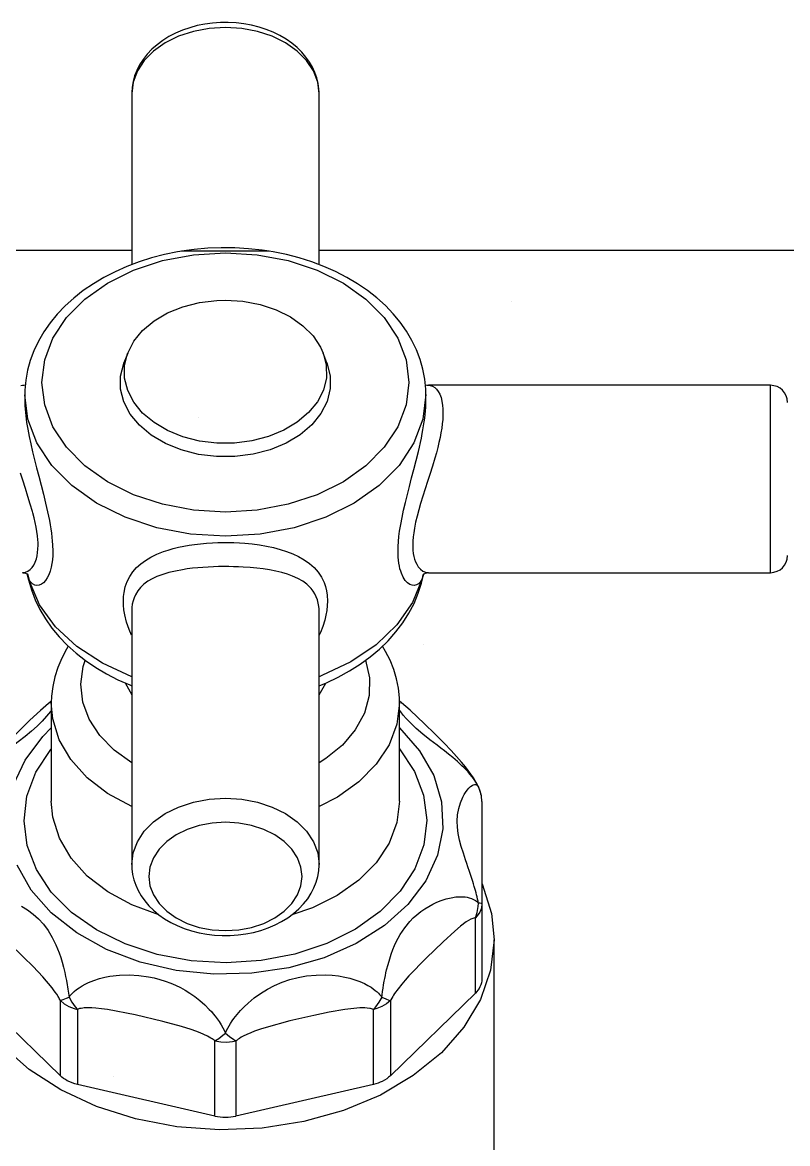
# Model space of a CAD drawing. Extents: x -36 to 357, y 137 to 237.
# Drawn here: x 12.4954 to 12.5358, y 181.6054 to 181.6646 of the extents above; entities that cross this region are included whole.
import ezdxf

# ---------------------------------------------------------------- set-up
doc = ezdxf.new("R2010")
doc.units = 0
doc.header["$LTSCALE"] = 0.01
doc.layers.add('01', color=1, linetype='CONTINUOUS')
doc.layers.add('A-HACHURAPARED', color=254, linetype='CONTINUOUS')

msp = doc.modelspace()

# ---------------------------------------------------------------- linework, layer by layer
at = {"layer": '01', "ltscale": 10}
for p, q in [((12.50119431372336, 181.6608711797024), (12.50119431372336, 181.6518322362766)), ((12.51109431360096, 181.6608720254252), (12.51109339564177, 181.6609444613085)), ((12.5110943137232, 181.6518322491195), (12.5110943137232, 181.6608711797024)), ((12.50119431372337, 181.652586053152), (12.4645058173694, 181.652586053152)), ((12.50614431372273, 181.6525475589131), (12.503860647382, 181.6525475589131)), ((12.50614431372273, 181.6525475589131), (12.50386069529527, 181.6525475589131)), ((12.50842798006456, 181.6525475589131), (12.50614431372273, 181.6525475589131)), ((14.24167276950688, 181.652586053152), (12.51109431372319, 181.652586053152)), ((12.50098085672075, 181.647164144583), (12.50077961427382, 181.6466406630719)), ((12.51150901317164, 181.646640663072), (12.51130777072581, 181.6471641445831)), ((12.53494431372314, 181.6454564057522), (12.51686953207759, 181.6454564057522)), ((12.53494431372314, 181.6355564057522), (12.53494431372314, 181.6454564057522)), ((12.49554884211361, 181.6449719555065), (12.49554884211361, 181.6446423683361)), ((12.51673946423184, 181.6445841478293), (12.51673978533404, 181.6446429594041)), ((12.51673978533404, 181.6446426924903), (12.51673978533404, 181.6449719555066)), ((12.51686957268726, 181.6355564057522), (12.53494431372314, 181.6355564057522)), ((12.49566226987777, 181.6355017366482), (12.49567384781808, 181.6354432321793)), ((12.4956623995517, 181.6355141970517), (12.49567267383432, 181.6354907892741)), ((12.50119441382381, 181.6335313193415), (12.50119431372336, 181.6335091184437)), ((12.50119431372336, 181.6335087668006), (12.50119431372336, 181.6201416318019)), ((12.5110943137232, 181.6201416318019), (12.5110943137232, 181.6335091092644)), ((12.49694631376847, 181.6286757734304), (12.49694630445233, 181.6234821107353)), ((12.51534232299532, 181.6234821107354), (12.51534231367809, 181.6286757734305)), ((12.51969294056839, 181.6234557678108), (12.51969294056839, 181.6180571789984)), ((12.51969294056839, 181.6180571789984), (12.51969294056839, 181.6140888115012)), ((12.51934917115946, 181.613340679389), (12.51934917115836, 181.6173090468862)), ((12.52033731372326, 181.6046044726433), (12.52033731372326, 181.6161516448701)), ((12.49742703242159, 181.6089731292941), (12.49293945628819, 181.613340679389)), ((12.51934917115946, 181.613340679389), (12.51486159502497, 181.6089731292941)), ((12.49742703242159, 181.6089731292941), (12.49742703242159, 181.6129414967913)), ((12.49832703242178, 181.6124791257179), (12.49832703242178, 181.6085107582207)), ((12.51396159502479, 181.6085107582207), (12.51396159502479, 181.6124791257179)), ((12.51486159502497, 181.6129414967913), (12.51486159502497, 181.6089731292941)), ((12.50558808313367, 181.606842502532), (12.50558808313367, 181.6108108700292)), ((12.50670054431289, 181.6108108700292), (12.50670054431289, 181.606842502532)), ((12.50558808313367, 181.606842502532), (12.49832703242178, 181.6085107582207)), ((12.51396159502479, 181.6085107582207), (12.50670054431289, 181.606842502532))]:
    msp.add_line(p, q, dxfattribs=at)
for points in [[(12.51109339564177, 181.6609444613085, 0), (12.51108379367292, 181.6611191102188, 0), (12.51104411886849, 181.6614115433211, 0), (12.51097513147256, 181.661700609835, 0), (12.5108767444061, 181.6619856317354, 0), (12.51074863953768, 181.662265729579, 0), (12.51059040436089, 181.6625397111586, 0), (12.51040172171565, 181.6628059926913, 0), (12.51018259321941, 181.6630625775348, 0), (12.50993355312025, 181.6633071168725, 0), (12.50965581232599, 181.6635370578418, 0), (12.50935128210917, 181.6637498505273, 0), (12.50902246894043, 181.6639431560772, 0), (12.50867228344218, 181.6641149970542, 0), (12.50830383286452, 181.6642638206425, 0), (12.50792025419473, 181.6643884834561, 0), (12.50752461154884, 181.6644881893095, 0), (12.50711985217317, 181.6645624123782, 0), (12.50670880235707, 181.6646108270282, 0), (12.50629418468566, 181.6646332533595, 0), (12.50587864395388, 181.6646296195591, 0), (12.50546477521316, 181.6645999388448, 0), (12.50505515176669, 181.6645442985227, 0), (12.50465235330344, 181.6644628599884, 0), (12.50425899502957, 181.6643558704566, 0), (12.50387775781605, 181.6642236892869, 0), (12.50351141677352, 181.6640668333954, 0), (12.50316286081984, 181.6638860462812, 0), (12.50283508866928, 181.6636823915234, 0), (12.50253115908895, 181.6634573613726, 0), (12.50225407121984, 181.6632129729316, 0), (12.50200656446764, 181.6629518038624, 0), (12.50179086435642, 181.6626769136751, 0), (12.5016084495041, 181.6623916270339, 0), (12.50145993785886, 181.6620992216526, 0), (12.50134515262257, 181.6618026228546, 0), (12.5012633455543, 181.6615042070401, 0), (12.50121349012738, 181.661205755401, 0), (12.50119483758795, 181.6609265368036, 0), (12.50119431372336, 181.6608711797024, 0)], [(12.5110943137232, 181.6608711797024, 0), (12.51101911210103, 181.6614789763855, 0), (12.51079579219809, 181.662068305474, 0), (12.51043113947712, 181.662621260502, 0), (12.50993623372492, 181.6631210402109, 0), (12.50932611240319, 181.6635524590472, 0), (12.50861931373988, 181.663902408568, 0), (12.50783731345441, 181.6641602557344, 0), (12.50700387222864, 181.6643181659906, 0), (12.5061443137522, 181.6643713413134, 0), (12.50528475527576, 181.6643181659977, 0), (12.50445131404672, 181.6641602557484, 0), (12.50366931375688, 181.6639024085885, 0), (12.50296251508812, 181.6635524590735, 0), (12.50235239375875, 181.6631210402423, 0), (12.5018574879989, 181.6626212605375, 0), (12.50149283526812, 181.6620683055125, 0), (12.50126951535535, 181.6614789764258, 0), (12.50119431372336, 181.6608711797434, 0)], [(12.50845770024466, 181.652542767123, 0), (12.50807990985636, 181.6525988708862, 0), (12.50736729738824, 181.652676831968, 0), (12.50664911118697, 181.6527194661345, 0), (12.50592861389527, 181.652726599132, 0), (12.5052090284215, 181.6526981963553, 0), (12.5044935914299, 181.6526343582261, 0), (12.50383102970013, 181.6525427837607, 0)], [(12.50386027076715, 181.6525474985984, 0), (12.50362042503843, 181.6525069555707, 0), (12.50292579910315, 181.6523649523239, 0), (12.50224556932012, 181.6521887379321, 0), (12.50158282093694, 181.6519789640399, 0), (12.50094058947402, 181.6517364120805, 0), (12.50032185557543, 181.6514619963934, 0), (12.49972954025038, 181.6511567702232, 0), (12.49916653209261, 181.6508219561977, 0), (12.49863564316297, 181.6504589490117, 0), (12.49813957723095, 181.6500693196399, 0), (12.49768092342388, 181.6496548412835, 0), (12.49726212144528, 181.6492175031944, 0), (12.49688541552464, 181.6487595146478, 0), (12.49655280030934, 181.6482832922728, 0), (12.49626596637795, 181.6477914256846, 0), (12.49602625682241, 181.6472866211081, 0), (12.49583464676912, 181.6467716294406, 0), (12.4956917535867, 181.6462491712636, 0), (12.49559787743788, 181.6457218736333, 0), (12.4955530632837, 181.6451922307758, 0), (12.49554887638119, 181.6449521064271, 0)], [(12.50842789205567, 181.6525475589131, 0), (12.50614431372273, 181.6525475589131, 0)], [(12.51673974647279, 181.6449930927563, 0), (12.5167324877239, 181.6452615604721, 0), (12.51668154145668, 181.6457890714715, 0), (12.51658235057443, 181.6463120074387, 0), (12.51643540985283, 181.6468283028335, 0), (12.51624128649351, 181.6473359064627, 0), (12.51600065609969, 181.647832734206, 0), (12.51571435718911, 181.6483166420235, 0), (12.51538345000376, 181.6487854252212, 0), (12.51500926470367, 181.6492368437712, 0), (12.51459342768144, 181.6496686670264, 0), (12.51413786152084, 181.6500787268694, 0), (12.51364476167805, 181.6504649678066, 0), (12.5131165580548, 181.6508254855998, 0), (12.51255587114833, 181.651158550925, 0), (12.51196547058503, 181.6514626190331, 0), (12.51134824048936, 181.6517363290626, 0), (12.51070717188018, 181.6519784907626, 0), (12.51004532476877, 181.6521880863437, 0), (12.50936577837824, 181.6523642692721, 0), (12.50867165709028, 181.6525063403235, 0), (12.50843081191347, 181.6525471051378, 0)], [(12.50098085672075, 181.647164144583, 0), (12.50130303524752, 181.6477830788064, 0), (12.5017723135687, 181.648353050243, 0), (12.50237443290248, 181.6488567405993, 0), (12.50309109815612, 181.6492788454987, 0), (12.50390053381966, 181.6496065394977, 0), (12.50477814559931, 181.6498298657799, 0), (12.50569726770559, 181.6499420386893, 0), (12.50614431372273, 181.6499552668693, 0)], [(12.50614431372273, 181.6499552668693, 0), (12.50707347596513, 181.6498977850586, 0), (12.50797440608371, 181.6497270861822, 0), (12.50881972977154, 181.6494483568391, 0), (12.50958376229723, 181.6490700660792, 0), (12.51024328892022, 181.6486037080759, 0), (12.51077827025624, 181.6480634528808, 0), (12.51117245116916, 181.6474657158746, 0), (12.51130777072581, 181.6471641445831, 0)], [(12.51130777072581, 181.6471641445831, 0), (12.51147306022581, 181.646515053576, 0), (12.5114764384602, 181.6458555280868, 0), (12.51131780278451, 181.6452056074636, 0), (12.51100197326236, 181.6445850392156, 0), (12.51053854621355, 181.6440126789947, 0), (12.50994160263622, 181.6435059176766, 0), (12.50922928035766, 181.6430801529473, 0), (12.5084232229296, 181.6427483214526, 0), (12.50754792199919, 181.6425205057245, 0), (12.50662997314107, 181.6424036278285, 0), (12.5056972677678, 181.6424012390404, 0), (12.50477814565934, 181.6425134119422, 0), (12.50390053387641, 181.6427367382172, 0), (12.50309109820742, 181.6430644322094, 0), (12.50237443294723, 181.643486537103, 0), (12.50177231360471, 181.6439902274543, 0), (12.50130303527371, 181.6445601988869, 0), (12.50098085673712, 181.6451791331077, 0), (12.50081556722621, 181.6458282241134, 0), (12.5008121889809, 181.6464877496026, 0), (12.50097082464567, 181.647137670227, 0), (12.50098085672075, 181.647164144583, 0)], [(12.51150901317164, 181.646640663072, 0), (12.51168074472412, 181.6459662741565, 0), (12.51168425462315, 181.6452810440817, 0), (12.51151943622322, 181.6446057932165, 0), (12.51119129744625, 181.6439610387165, 0), (12.51070980862501, 181.6433663711208, 0), (12.51008959955184, 181.6428398591032, 0), (12.50934951496606, 181.642397500465, 0), (12.50851204196301, 181.6420527360493, 0), (12.50760262673689, 181.6418160413484, 0), (12.50664890140692, 181.6416946082109, 0), (12.50567984443665, 181.6416921263213, 0), (12.50472490013021, 181.6418086710904, 0), (12.50381308398651, 181.6420407013646, 0), (12.50297210107897, 181.6423811670214, 0), (12.50222750424732, 181.6428197231841, 0), (12.50160191768668, 181.6433430445458, 0), (12.50111434953219, 181.6439352302519, 0), (12.50077961429129, 181.6445782870394, 0), (12.5006078827279, 181.6452526759534, 0), (12.50060437281686, 181.6459379060282, 0), (12.50076919120697, 181.6466131568948, 0), (12.50077961427382, 181.6466406630719, 0)], [(12.49533673321243, 181.6454497493951, 0), (12.49542247989962, 181.6454563933099, 0)], [(12.51687329018791, 181.6454563933899, 0), (12.51696215731686, 181.6454479905077, 0), (12.51708578519579, 181.6454089464734, 0), (12.51720314281524, 181.6453379727053, 0), (12.51730093752126, 181.6452467845916, 0), (12.5173895498458, 181.6451296340538, 0), (12.51746888494349, 181.6449826225652, 0), (12.51753484489204, 181.6448087577827, 0), (12.51758527271345, 181.6446109099205, 0), (12.51761979878106, 181.6443884203941, 0), (12.51763376003805, 181.6442216344761, 0), (12.51763958309462, 181.6440442194637, 0), (12.51763718255138, 181.6438571507047, 0), (12.5176253349397, 181.6436452231033, 0), (12.51760412868866, 181.6434234264694, 0), (12.51757391676479, 181.6431932321654, 0), (12.51753331107034, 181.6429458504171, 0), (12.51748396097723, 181.6426910945135, 0), (12.51742666920877, 181.6424305776832, 0), (12.51736146601729, 181.6421625533805, 0), (12.51728971030793, 181.641890175073, 0), (12.51721244019141, 181.6416148316442, 0), (12.51708391435936, 181.6411839745396, 0), (12.51694788846912, 181.6407500527268, 0), (12.5168245794976, 181.6403665380959, 0), (12.51670096772655, 181.6399839584546, 0), (12.51657704387367, 181.6395950760565, 0), (12.51645870079778, 181.6392102990727, 0), (12.51636197533667, 181.6388775338608, 0), (12.51627415559856, 181.6385506907712, 0), (12.51619580399497, 181.6382239028324, 0), (12.51613133790456, 181.6379069846271, 0), (12.51609238195419, 181.6376701341207, 0), (12.51606377037028, 181.6374416126742, 0), (12.5160459482679, 181.637218403294, 0), (12.51603993737922, 181.6370062102295, 0), (12.5160425475246, 181.6368728561426, 0), (12.51605037383638, 181.6367448002212, 0), (12.51607055265708, 181.6365716162516, 0), (12.51610083804485, 181.6364109375428, 0), (12.51614056011536, 181.63626362772, 0), (12.51619114186474, 181.6361250847463, 0), (12.5162502263935, 181.636001348487, 0), (12.51631665098871, 181.6358928144445, 0), (12.51633595801836, 181.6358657980448, 0), (12.51645062761058, 181.6357365245458, 0), (12.51657529813824, 181.6356420555982, 0), (12.51671005457833, 181.6355811502013, 0), (12.51684756268701, 181.6355568824961, 0), (12.51687048479985, 181.6355564063132, 0)], [(12.49554884211361, 181.6446429617969, 0), (12.49555004799881, 181.6445281098255, 0), (12.49555555767697, 181.6443661674739, 0), (12.4955654775164, 181.6441981552293, 0), (12.495579890618, 181.6440228330164, 0), (12.49559860094346, 181.643842186586, 0), (12.49564367713906, 181.6434979315614, 0), (12.49570207198344, 181.6431373252098, 0), (12.49577370507473, 181.6427574088438, 0), (12.49585630320257, 181.6423659486917, 0), (12.49595180965339, 181.6419499460524, 0), (12.49605514973596, 181.6415267616551, 0), (12.49616546011316, 181.6410933759998, 0), (12.49627904030244, 181.6406573210954, 0), (12.49640329641156, 181.640182573883, 0), (12.49652515135535, 181.6397093738971, 0), (12.49664269086429, 181.6392338296402, 0), (12.4967505905734, 181.6387649674144, 0), (12.49684401008967, 181.6383116625765, 0), (12.49688483493487, 181.6380890023428, 0), (12.4969209822852, 181.6378706874867, 0), (12.49695280452002, 181.6376519111515, 0), (12.4969790307649, 181.6374385875486, 0), (12.49699952445485, 181.6372293688767, 0), (12.49701381588352, 181.6370266493228, 0), (12.49702343525355, 181.6366936720702, 0), (12.49701814718069, 181.6364616986633, 0), (12.49700230131716, 181.6362424532913, 0), (12.49697583071034, 181.6360353603894, 0), (12.4969391906307, 181.6358430621989, 0), (12.49688199375782, 181.6356311041281, 0), (12.49681191855348, 181.6354431763658, 0), (12.49672958139749, 181.6352788889868, 0), (12.49663745753464, 181.6351414657371, 0), (12.4965322594559, 181.6350271370742, 0), (12.49642080124036, 181.634944762786, 0), (12.49630426632871, 181.6348952076559, 0), (12.49618656919524, 181.6348809530564, 0), (12.49606834274896, 181.6349042575754, 0), (12.49595480876928, 181.6349674143142, 0), (12.49589985146126, 181.6350154089184, 0), (12.49584754926295, 181.6350741389435, 0), (12.49579789071799, 181.6351443433409, 0), (12.49575174121424, 181.6352255890992, 0)], [(12.51673978533404, 181.6449719555066, 0), (12.51657881631222, 181.643670954518, 0), (12.51610080021387, 181.6424094837858, 0), (12.51532026131322, 181.6412258724596, 0), (12.51426091588987, 181.6401560839703, 0), (12.51295495161871, 181.6392326232996, 0), (12.5114420495644, 181.6384835493325, 0), (12.50976817848718, 181.6379316223023, 0), (12.5079841981144, 181.6375936122322, 0), (12.50614431378494, 181.6374797893873, 0), (12.5043044294544, 181.637593612217, 0), (12.50252044907506, 181.6379316222722, 0), (12.50084657798911, 181.6384835492887, 0), (12.49933367592171, 181.6392326232432, 0), (12.49802771163636, 181.6401560839031, 0), (12.49696836619555, 181.6412258723836, 0), (12.49618782727525, 181.6424094837033, 0), (12.49570981115508, 181.6436709544316, 0), (12.49554887422787, 181.644953509009, 0)], [(12.51653688623123, 181.6352255890993, 0), (12.5164867235279, 181.6351380606079, 0), (12.51643232424399, 181.6350633113965, 0), (12.51633681779317, 181.6349697100497, 0), (12.5162334777106, 181.6349093938315, 0), (12.5161231673334, 181.6348822493503, 0), (12.51600958714412, 181.6348891307943, 0), (12.51588533103391, 181.6349350245238, 0), (12.51576347609121, 181.6350207749243, 0), (12.51564593658118, 181.6351482361028, 0), (12.51553803687316, 181.6353164348894, 0), (12.51544461735689, 181.6355222046292, 0), (12.51540379251169, 181.6356400811668, 0), (12.51536764516136, 181.6357672424206, 0), (12.51533582292655, 181.6359069785844, 0), (12.51530959668166, 181.6360559953412, 0), (12.51528910299171, 181.636215462472, 0), (12.51527481156195, 181.6363837536389, 0), (12.51526519219301, 181.6366936720702, 0), (12.51527048026587, 181.636938309989, 0), (12.5152863261294, 181.6371956759427, 0), (12.51531279673623, 181.637467030205, 0), (12.51534943681586, 181.6377495075016, 0), (12.51540663368983, 181.6381052104208, 0), (12.51547670889308, 181.638474472998, 0), (12.51555904605016, 181.638859758892, 0), (12.51565116991192, 181.6392556196454, 0), (12.51575636799175, 181.6396812912046, 0), (12.51586782620511, 181.6401153190417, 0), (12.51598436111785, 181.6405610517739, 0), (12.51610205825023, 181.6410118058, 0), (12.51622236762128, 181.6414824243684, 0), (12.51633777145839, 181.641953961147, 0), (12.5163935809604, 181.6421934752906, 0), (12.51644659500166, 181.642431032668, 0), (12.51649682461943, 181.6426682551641, 0), (12.51654335443241, 181.6429024010849, 0), (12.51658189794621, 181.6431109818682, 0), (12.5166167960972, 181.6433160932156, 0), (12.51664803461213, 181.6435190444871, 0), (12.51667503626491, 181.6437174592515, 0), (12.51669817723164, 181.6439165809853, 0), (12.51671637284167, 181.6441097634304, 0), (12.51672955679828, 181.6442984487359, 0), (12.51673738632749, 181.6444799188323, 0), (12.51673946423184, 181.6445841478293, 0)], [(12.51673978533404, 181.6449719555066, 0), (12.51673974891969, 181.6449915978096, 0)], [(12.49542312853778, 181.6355564231139, 0), (12.49546404795005, 181.6355583906591, 0), (12.49558765972001, 181.6355840487303, 0), (12.49571158357289, 181.6356410238221, 0), (12.49582992664878, 181.6357290919196, 0), (12.49592665210989, 181.635832081678, 0), (12.496014471848, 181.6359591152143, 0), (12.49609282345159, 181.636114065064, 0), (12.496157289542, 181.6362938386017, 0), (12.49619624549237, 181.6364495381371, 0), (12.49622485707628, 181.6366192764474, 0), (12.49624267917866, 181.6368061850217, 0), (12.49624869006734, 181.6370062102294, 0), (12.49624607992196, 181.6371448504704, 0), (12.49623825361018, 181.6372887888768, 0), (12.49621807478948, 181.6375031136747, 0), (12.49618778940171, 181.6377262145826, 0), (12.49614806733121, 181.6379565931717, 0), (12.49609748558182, 181.6382028367049, 0), (12.49603840105415, 181.6384553462038, 0), (12.49597197645785, 181.6387126845924, 0), (12.4959526694282, 181.6387837871044, 0), (12.49583799983488, 181.6391832814701, 0), (12.49571332930832, 181.639589517536, 0), (12.49557857286932, 181.6400121833734, 0), (12.49544106475846, 181.6404376589048, 0), (12.49532023410507, 181.6408145177901, 0)], [(12.50119081808993, 181.6322494375997, 0), (12.50105854097096, 181.6325595717335, 0), (12.50092537446221, 181.6329466662663, 0), (12.500829345797, 181.6333283589088, 0), (12.5007853997668, 181.6335859258542, 0), (12.50075969973409, 181.6338380781244, 0), (12.50075242919925, 181.6340832006287, 0), (12.50076219669868, 181.6343030708191, 0), (12.50078785393239, 181.6345162657563, 0), (12.5008539638799, 181.6348142528101, 0), (12.50095330519875, 181.6350938693226, 0), (12.50108932268963, 181.6353612847354, 0), (12.50125861277379, 181.6356082931838, 0), (12.50144960005387, 181.6358243601571, 0), (12.50166886474949, 181.6360225202455, 0), (12.50192159858748, 181.6362072107294, 0), (12.50220217884748, 181.6363743161784, 0), (12.50252168737684, 181.6365296221714, 0), (12.50286915201218, 181.6366671827924, 0), (12.50312316491659, 181.6367515054383, 0), (12.50338951811832, 181.6368278244894, 0), (12.50366714837842, 181.6368960543791, 0), (12.50394078296017, 181.6369534050238, 0), (12.50422371815516, 181.6370035880341, 0), (12.50451455490697, 181.6370464762878, 0), (12.50482466547187, 181.6370833143492, 0), (12.50514166000544, 181.6371122524472, 0), (12.50546333796342, 181.6371331622644, 0), (12.50574233374141, 181.6371446670362, 0), (12.50602315067995, 181.6371502299039, 0), (12.50630416487042, 181.6371498287772, 0), (12.50659491505071, 181.6371430919287, 0), (12.50688409816216, 181.6371299490597, 0), (12.50716996503038, 181.6371104539509, 0), (12.50756014051335, 181.6370728252042, 0), (12.50793975408237, 181.637023083699, 0), (12.5083168237034, 181.6369593452459, 0), (12.50867825495448, 181.636882967155, 0), (12.50903969525102, 181.6367889747173, 0), (12.50938048255125, 181.6366809388327, 0), (12.50970702623349, 181.636555428366, 0), (12.51000959495073, 181.6364146653758, 0), (12.51031376303004, 181.6362416036864, 0), (12.51058680558967, 181.6360488973493, 0), (12.51083371270511, 181.6358296916369, 0), (12.51104553642949, 181.635588274497, 0), (12.51122113313072, 181.63532372026, 0), (12.51135911724964, 181.6350362164861, 0), (12.51143155225986, 181.6348249697809, 0), (12.51148530602591, 181.6346031130238, 0), (12.511520002316, 181.6343715853805, 0), (12.51153630728627, 181.6340569394929, 0), (12.51152730850558, 181.6338144192467, 0), (12.51150039697573, 181.6335653841452, 0), (12.51145484540725, 181.6333069444314, 0), (12.51139119160402, 181.633044146609, 0), (12.51128923144029, 181.6327190065787, 0), (12.51116132668217, 181.6323917255594, 0), (12.51109750554756, 181.6322487820401, 0)], [(12.49542210797012, 181.6355568884896, 0), (12.49545346094496, 181.6355559005498, 0), (12.49557671819534, 181.6355313649409, 0), (12.49564852377048, 181.635498866383, 0), (12.49568971900412, 181.6354708575018, 0), (12.49570962288422, 181.6354526284391, 0), (12.49571189662715, 181.6354500575231, 0)], [(12.5110943137232, 181.6335091092644, 0), (12.51109057586586, 181.6336432607675, 0), (12.51107934530742, 181.6337737238666, 0), (12.51105025449037, 181.6339532096007, 0), (12.51100611554325, 181.6341236843018, 0), (12.51094737733988, 181.6342844406262, 0), (12.51087122191279, 181.6344410670084, 0), (12.51078016592296, 181.6345874106148, 0), (12.5106749458701, 181.6347233773207, 0), (12.51064377243279, 181.6347587845789, 0), (12.5104526983509, 181.6349420844718, 0), (12.51023224677451, 181.6351042811762, 0), (12.50997644475397, 181.6352507791395, 0), (12.5096927493531, 181.6353784173699, 0), (12.50941981166548, 181.6354768386416, 0), (12.50912707745051, 181.6355627927612, 0), (12.50880805074635, 181.6356387310945, 0), (12.5084705422229, 181.635703293772, 0), (12.50814676790728, 181.6357529257943, 0), (12.50781010882861, 181.6357939410646, 0), (12.50745284449772, 181.6358273754272, 0), (12.50708589013889, 181.6358522697006, 0), (12.50683244408469, 181.6358643791769, 0), (12.50657628483682, 181.6358726654119, 0), (12.50631877986675, 181.6358771349719, 0), (12.50605161385179, 181.6358777538432, 0), (12.50578454967149, 181.635874303512, 0), (12.50551915904402, 181.6358667814833, 0), (12.50523581953462, 181.6358540738032, 0), (12.50495619244652, 181.6358365431271, 0), (12.50468198158928, 181.6358141647556, 0), (12.50440361063197, 181.6357856577375, 0), (12.504132554125, 181.6357516442419, 0), (12.50387020706589, 181.6357120344176, 0), (12.50350464164189, 181.6356438267841, 0), (12.50316038393471, 181.6355624840152, 0), (12.50283005122515, 181.6354640500677, 0), (12.50252532430754, 181.6353494185863, 0), (12.50227574442147, 181.6352320159917, 0), (12.50204871233623, 181.6350992879308, 0), (12.50184085374317, 181.6349461995996, 0), (12.50165910441833, 181.634774358783, 0), (12.50150915626659, 181.6345884186105, 0), (12.5013866607042, 181.634382778083, 0), (12.50131913620357, 181.6342294322677, 0), (12.50126572458398, 181.6340664048965, 0), (12.50122693471317, 181.6338942387449, 0), (12.50120345231376, 181.6337171885799, 0), (12.50119441382381, 181.6335313193415, 0)], [(12.51656813568848, 181.6354386557903, 0), (12.51657402985479, 181.6354452624515, 0), (12.51659724747446, 181.6354662127078, 0), (12.51664075132762, 181.6354957732774, 0), (12.51670831564556, 181.6355274420106, 0), (12.51679683846819, 181.6355506987548, 0), (12.51687139766987, 181.6355565707792, 0)], [(12.49567710752713, 181.6354977612543, 0), (12.49566670918034, 181.6355180834203, 0)], [(12.49567384781808, 181.6354432321793, 0), (12.49573427459732, 181.6351751672824, 0), (12.49589113561019, 181.6346423940795, 0), (12.49609475030816, 181.6341194670271, 0), (12.49634447646608, 181.6336083838775, 0), (12.49663957413218, 181.633111201416, 0), (12.49697913104869, 181.6326300623353, 0), (12.49736198339929, 181.6321671952072, 0), (12.49778664897753, 181.6317248842156, 0), (12.49825128880479, 181.6313054127839, 0), (12.4987537064088, 181.6309109926813, 0), (12.49929138352859, 181.6305436941327, 0), (12.49986154133189, 181.6302053908606, 0), (12.50046121151504, 181.6298977278354, 0), (12.50108730299912, 181.6296221120498, 0), (12.50119293684515, 181.6295797972961, 0)], [(12.49575174121424, 181.6352255890992, 0), (12.49572687205296, 181.6353668888969, 0), (12.49567710752713, 181.6354977612543, 0)], [(12.49568199760365, 181.6355007253821, 0), (12.49575174121424, 181.6352255890992, 0)], [(12.50119431372336, 181.6300604960237, 0), (12.49964275980933, 181.630768936406, 0), (12.4982887523202, 181.6316571268071, 0), (12.4971734320869, 181.6326980800114, 0), (12.49633068755106, 181.6338601671827, 0), (12.49578612507762, 181.6351080788905, 0), (12.49575174121424, 181.6352255890992, 0)], [(12.51653688623123, 181.6352255890993, 0), (12.51602065889169, 181.6339716702078, 0), (12.51520434380404, 181.63280018789, 0), (12.51411274428797, 181.631746737043, 0), (12.512779028044, 181.6308433262374, 0), (12.51124371936389, 181.6301174051532, 0), (12.5110943137232, 181.6300604960237, 0)], [(12.51109680024315, 181.6295802357937, 0), (12.51148942358564, 181.62974353002, 0), (12.51210807211651, 181.6300360342752, 0), (12.51269977593588, 181.6303611772756, 0), (12.51326138607842, 181.6307177341002, 0), (12.51378982398351, 181.6311042489886, 0), (12.51428207704016, 181.6315189775819, 0), (12.51473526144805, 181.631959859784, 0), (12.51514670544825, 181.6324245154597, 0), (12.51551404255774, 181.6329102727451, 0), (12.51583529722416, 181.6334142317082, 0), (12.51610894289338, 181.633933355608, 0), (12.51633391810105, 181.6344645728841, 0), (12.51650959786825, 181.6350048702148, 0), (12.51662483119258, 181.6354938550004, 0)], [(12.51660704442843, 181.6354885122321, 0), (12.51655841522156, 181.6353543713502, 0), (12.51653688623123, 181.6352255890993, 0)], [(12.51660306895615, 181.6354850990565, 0), (12.51653688623123, 181.6352255890993, 0)], [(12.4978442935128, 181.6316710315843, 0), (12.49775021129794, 181.6315179668484, 0), (12.49749394480646, 181.6310399847282, 0), (12.4972861493789, 181.6305499131131, 0), (12.49712755395162, 181.6300509596891, 0), (12.49701845176683, 181.6295461975203, 0), (12.49695879750657, 181.6290385069048, 0), (12.49694631617172, 181.6286807990761, 0)], [(12.51534230662332, 181.6286843912564, 0), (12.51533517882531, 181.6289500405879, 0), (12.51528457719619, 181.6294548140376, 0), (12.51518594645427, 181.6299540658585, 0), (12.51503992314724, 181.6304456403444, 0), (12.51484716126438, 181.630927428438, 0), (12.51460837325217, 181.6313972963431, 0), (12.51444296738996, 181.631673184036, 0)], [(12.50119431372336, 181.6255082527508, 0), (12.50026017802415, 181.6261784970944, 0), (12.49950482880963, 181.6269532599469, 0), (12.4989512169825, 181.6278090005311, 0), (12.49861616375861, 181.6287197176026, 0), (12.4985098495607, 181.6296577394842, 0), (12.49863550469131, 181.630594564856, 0), (12.4987356840204, 181.6309222744951, 0)], [(12.51355120530975, 181.6309272024997, 0), (12.51376009609053, 181.6299978378947, 0), (12.5137375851788, 181.6290569430618, 0), (12.51348435655968, 181.6281331066142, 0), (12.51300810445359, 181.6272543988547, 0), (12.51232329954187, 181.6264475188736, 0), (12.51145074927376, 181.6257369833107, 0), (12.5110943137232, 181.6255082527508, 0)], [(12.50084177882131, 181.6297269688064, 0), (12.50119431372336, 181.6291080233283, 0)], [(12.5110943137232, 181.6291080233282, 0), (12.51144491486234, 181.6297225216589, 0)], [(12.49694974998861, 181.6287666556491, 0), (12.49679404028689, 181.6286384426745, 0), (12.49637404469472, 181.6282732747438, 0), (12.49581988524556, 181.6277580082645, 0), (12.49514001069369, 181.6270987936699, 0), (12.49466295498137, 181.6266234464011, 0), (12.49422092750433, 181.6261625687679, 0), (12.49386977556828, 181.6257759603771, 0), (12.49363274185894, 181.6255018594503, 0), (12.49343709642567, 181.6252614342601, 0), (12.4932604622642, 181.625027852127, 0), (12.49310033345068, 181.6247980025531, 0), (12.49298578676467, 181.6246201458547, 0), (12.4928909489518, 181.6244608542224, 0), (12.492801250409, 181.6242943983951, 0), (12.49277650522786, 181.624244687224, 0)], [(12.50119431372336, 181.6231939185272, 0), (12.49992331404724, 181.6238850026667, 0), (12.4988413362968, 181.6247216516998, 0), (12.49798125581879, 181.6256784444692, 0), (12.49736920572291, 181.626726309311, 0), (12.4970237828406, 181.6278334073825, 0), (12.49694631596872, 181.6286802643395, 0)], [(12.51534230724324, 181.6286834587909, 0), (12.51520445840802, 181.6275539350156, 0), (12.51479132166392, 181.6264584974818, 0), (12.51411544996195, 181.6254304305046, 0), (12.51319737931958, 181.6245009713786, 0), (12.51206500485027, 181.6236983612487, 0), (12.5110943137232, 181.6231939185272, 0)], [(12.51951228149669, 181.6242441465308, 0), (12.51950552187705, 181.6242579369439, 0), (12.51942310711643, 181.6244153437592, 0), (12.51933657981212, 181.6245647959924, 0), (12.51924475803285, 181.6247119558987, 0), (12.51911127356839, 181.624910198221, 0), (12.51897339616703, 181.6251000429742, 0), (12.51882452416653, 181.6252930213818, 0), (12.5186249918625, 181.6255374369785, 0), (12.51836032525903, 181.6258421105769, 0), (12.51806275373424, 181.6261667573791, 0), (12.51769852312068, 181.6265477890029, 0), (12.51720637513904, 181.6270417876546, 0), (12.51666091352204, 181.6275731111681, 0), (12.51589786059853, 181.6282870991174, 0), (12.51544912262002, 181.6286763266803, 0), (12.51534158916843, 181.628764768626, 0)], [(12.49694845496492, 181.6282959479471, 0), (12.49689497892255, 181.628224952211, 0), (12.49669018460595, 181.6279683219886, 0), (12.49645908463794, 181.6277068370019, 0), (12.49619743382468, 181.627441779589, 0), (12.49590809670121, 181.6271784481273, 0), (12.49556597903688, 181.6268950193506, 0), (12.49519879235308, 181.6266104410999, 0), (12.49480745677215, 181.6263150632025, 0), (12.49460642458876, 181.6261621378345, 0), (12.49440444959732, 181.6260053519475, 0), (12.49418832627311, 181.6258320144022, 0), (12.49397358028004, 181.6256516634155, 0), (12.49376022165893, 181.6254615507345, 0), (12.49355250772792, 181.6252623859014, 0), (12.4933989901831, 181.6251033390865, 0), (12.49325211820401, 181.6249386765442, 0), (12.4931120108366, 181.624766346441, 0), (12.49304569797391, 181.6246779463567, 0), (12.49298262550151, 181.624588635911, 0), (12.4929256729371, 181.6245025917835, 0), (12.49287210106709, 181.6244157908964, 0), (12.49282196868157, 181.6243279604977, 0), (12.49277584476663, 181.6242396957281, 0)], [(12.51951278267993, 181.6242396957281, 0), (12.51946063808323, 181.624338907453, 0), (12.5193760121962, 181.6244820119664, 0), (12.51928107924655, 181.6246246063251, 0), (12.51917563536085, 181.6247676174313, 0), (12.51906190682062, 181.6249086839059, 0), (12.51896224581292, 181.6250236815991, 0), (12.51885861739506, 181.6251364398072, 0), (12.51875047018516, 181.6252479945666, 0), (12.51863937595049, 181.6253571553431, 0), (12.51840403220526, 181.6255738893897, 0), (12.51816030678715, 181.6257825493272, 0), (12.51793912179533, 181.6259619193067, 0), (12.51771624847756, 181.6261359781365, 0), (12.51751989934314, 181.6262857639072, 0), (12.51732537047651, 181.6264325496851, 0), (12.51694301695938, 181.6267226537552, 0), (12.51657240302888, 181.6270165718021, 0), (12.51622651175972, 181.627315294111, 0), (12.51603859997454, 181.6274927453243, 0), (12.51586219476126, 181.6276720944955, 0), (12.51569681178776, 181.6278535479559, 0), (12.51554345007212, 181.628034852434, 0), (12.51541192267291, 181.6282010649852, 0), (12.5153411420441, 181.6282946464131, 0)], [(12.49493584872403, 181.6243020420821, 0), (12.49555798393999, 181.6256503580281, 0), (12.49650177942572, 181.6269017990388, 0), (12.49694631139141, 181.6273507132222, 0)], [(12.51534231605406, 181.6273507132223, 0), (12.51640310681983, 181.6261470355645, 0), (12.51715218935028, 181.6248313916759, 0), (12.5175668031527, 181.62344375673, 0), (12.51763435039579, 181.622026293312, 0), (12.51735277869198, 181.6206220703303, 0), (12.51673064345418, 181.6192737543895, 0), (12.51578684794663, 181.6180223133866, 0), (12.51455006891924, 181.6169057717231, 0), (12.51305788527393, 181.6159580549522, 0), (12.51135563625835, 181.6152079589681, 0), (12.50949504384557, 181.6146782750577, 0), (12.5075326411938, 181.6143850973982, 0), (12.50552805491502, 181.6143373340447, 0), (12.50354219334845, 181.6145364362623, 0), (12.50163539589198, 181.6149763544309, 0), (12.49986559962022, 181.6156437218597, 0), (12.49828657890034, 181.6165182609273, 0), (12.49694631147327, 181.6175733992068, 0), (12.49588552068785, 181.6187770768558, 0), (12.49513643813557, 181.6200927207382, 0)], [(12.51534231803821, 181.626244834787, 0), (12.51613153170333, 181.625057957764, 0), (12.51661728880577, 181.6237922057879, 0), (12.51678482986176, 181.6224860380917, 0), (12.51662906422175, 181.6211791419196, 0), (12.516154724747, 181.6199112266503, 0), (12.51537622399887, 181.6187208172472, 0), (12.51431721633239, 181.6176440836975, 0), (12.51300987915679, 181.616713742005, 0), (12.51149393525197, 181.6159580601309, 0), (12.50981544580504, 181.6153999990866, 0), (12.50802541086819, 181.6150565152742, 0), (12.5061782197467, 181.6149380452756, 0), (12.50432999840746, 181.6150481887416, 0), (12.50253690412178, 181.6153835990189, 0), (12.50085341915005, 181.6159340848359, 0), (12.49933069533004, 181.6166829199598, 0), (12.49801499985811, 181.6176073514145, 0), (12.49694630947056, 181.6186792908181, 0), (12.49615709578579, 181.6198661678346, 0), (12.49567133866262, 181.6211319198067, 0), (12.4955037975848, 181.6224380875015, 0), (12.49565956320298, 181.6237449836748, 0), (12.49613390265808, 181.6250128989481, 0), (12.49691240338439, 181.6262033083576, 0), (12.49694630940726, 181.6262448347869, 0)], [(12.51951278267993, 181.6180967763983, 0), (12.51949171307137, 181.6182023198684, 0), (12.51946877609375, 181.6183090674961, 0), (12.51944384941494, 181.6184178546161, 0), (12.51941732644414, 181.6185272547577, 0), (12.51938850655029, 181.6186402744454, 0), (12.51935832365748, 181.6187534047265, 0), (12.51929395631746, 181.6189809967793, 0), (12.51925504755677, 181.6191116257627, 0), (12.51921515161198, 181.6192413795551, 0), (12.51913260534061, 181.6194995421011, 0), (12.51904682825812, 181.6197575257804, 0), (12.51896061866287, 181.6200107329477, 0), (12.51889684710045, 181.62019654766, 0), (12.518834538692, 181.620378766417, 0), (12.5187157434681, 181.6207355105225, 0), (12.51860786053044, 181.6210859952344, 0), (12.5185174503968, 181.6214267426435, 0), (12.51844770915782, 181.6217675735667, 0), (12.518405407203, 181.6221010826411, 0), (12.51839364091325, 181.622431052328, 0), (12.51841437481894, 181.6227522716925, 0), (12.5184725358868, 181.6230868067078, 0), (12.51856427664757, 181.6234016707984, 0), (12.51868589213195, 181.6236932743486, 0), (12.51875556873533, 181.6238262130639, 0), (12.51882949598844, 181.6239480925304, 0), (12.51891228004392, 181.6240649360962, 0), (12.51899771139911, 181.6241660075685, 0), (12.5190852289707, 181.6242497579105, 0), (12.51917256362799, 181.6243125698503, 0), (12.51923827020732, 181.6243446226553, 0), (12.51930193640442, 181.6243610376476, 0), (12.51936332017326, 181.6243600306756, 0), (12.51939257374438, 181.624352281298, 0), (12.51942050877883, 181.6243394391024, 0), (12.51944582140718, 181.624322251749, 0), (12.51946970414178, 181.6243000621816, 0), (12.51949211444667, 181.624272562279, 0), (12.51951278267993, 181.6242396957281, 0)], [(12.51969294056839, 181.6234557678108, 0), (12.51966559452417, 181.6237679363948, 0), (12.51958438728693, 181.6240706198944, 0), (12.51951278267993, 181.6242396957281, 0)], [(12.50262683939113, 181.6174724665273, 0), (12.5012044648804, 181.6179956714398, 0), (12.49993218517634, 181.6186855787822, 0), (12.49884865785211, 181.619521226069, 0), (12.49798680533936, 181.6204772225805, 0), (12.49737281458843, 181.6215245208468, 0), (12.49702534139874, 181.62263129924, 0), (12.49694630445233, 181.6234821107353, 0)], [(12.50119431372336, 181.6201416318019, 0), (12.50126951534553, 181.6207494284849, 0), (12.50149283524847, 181.6213387575734, 0), (12.50185748797053, 181.6218917126014, 0), (12.50235239372164, 181.6223914923103, 0), (12.50296251504228, 181.6228229111466, 0), (12.50366931370668, 181.6231728606675, 0), (12.50445131399215, 181.6234307078338, 0), (12.50528475521901, 181.62358861809, 0), (12.50614431369436, 181.6236417934128, 0), (12.5070038721708, 181.6235886180971, 0), (12.50783731339875, 181.6234307078478, 0), (12.50861931368968, 181.623172860688, 0), (12.50932611235953, 181.622822911173, 0), (12.50993623368781, 181.6223914923417, 0), (12.51043113944766, 181.6218917126369, 0), (12.51079579217844, 181.6213387576119, 0), (12.51101911209121, 181.6207494285252, 0), (12.51109431361078, 181.6201423791526, 0)], [(12.51534232299532, 181.6234821107354, 0), (12.51520258659371, 181.6223527017838, 0), (12.51478761915682, 181.6212576091007, 0), (12.51411002925965, 181.6202301065229, 0), (12.51319040512867, 181.6193014141961, 0), (12.51205668907792, 181.6184997499666, 0), (12.51074332849425, 181.617849471996, 0), (12.50965345183363, 181.6174700302689, 0)], [(12.50119431372336, 181.6201416318019, 0), (12.50120402114048, 181.6199034587275, 0), (12.50124270707352, 181.619611000104, 0), (12.50131071406618, 181.6193218106388, 0), (12.50140811345632, 181.6190366406677, 0), (12.5015352175626, 181.6187563608307, 0), (12.50169243853675, 181.6184821513569, 0), (12.50188010024326, 181.6182155821885, 0), (12.50209821539579, 181.617958636634, 0), (12.50234627045215, 181.6177136536727, 0), (12.50262307827511, 181.617483182497, 0), (12.5029267499744, 181.617269776659, 0), (12.50325479619682, 181.6170757849487, 0), (12.50360431638805, 181.6169031984152, 0), (12.50397220684831, 181.6167535841966, 0), (12.50435532955566, 181.616628098534, 0), (12.50475061696711, 181.6165275479935, 0), (12.50515511769449, 181.616452466236, 0), (12.50556600160348, 181.6164031846155, 0), (12.5059805430345, 181.6163798872096, 0), (12.50639609504037, 181.6163826490006, 0), (12.50681006136151, 181.6164114593762, 0), (12.50721986841859, 181.6164662334479, 0), (12.50762293719822, 181.6165468124175, 0), (12.50801665416952, 181.6166529522743, 0), (12.5083983411409, 181.6167842980247, 0), (12.50876522655203, 181.6169403389983, 0), (12.50911442541187, 181.617120340661, 0), (12.50944294219848, 181.6173232518641, 0), (12.50974771866754, 181.6175475964327, 0), (12.51002575087482, 181.6177913758928, 0), (12.51027428676539, 181.6180520308225, 0), (12.51049107946642, 181.6183265150644, 0), (12.51067462262549, 181.6186115080733, 0), (12.51082426952967, 181.6189037252682, 0), (12.51094017332221, 181.6192002255519, 0), (12.51102306776015, 181.6194986125899, 0), (12.51107397475903, 181.619797085983, 0), (12.51109393184456, 181.6200943679003, 0), (12.51109431360096, 181.6201424775247, 0)], [(12.51970559188126, 181.6191124854267, 0), (12.52019810608767, 181.6175538230493, 0), (12.52033731372326, 181.6161516448701, 0)], [(12.51440648191606, 181.6131270502654, 0), (12.51442082496983, 181.6132456823676, 0), (12.51444431541063, 181.6134201949498, 0), (12.51447100231858, 181.6135978504147, 0), (12.51450109492148, 181.6137795729142, 0), (12.51453413286185, 181.6139620938321, 0), (12.51456362550712, 181.6141131402198, 0), (12.5145948770522, 181.6142630817346, 0), (12.51462818297227, 181.6144130858846, 0), (12.51466319886936, 181.6145613315792, 0), (12.51474041290571, 181.6148593040829, 0), (12.51482547159253, 181.6151494783695, 0), (12.51490807152554, 181.6154000458015, 0), (12.51499756328199, 181.6156426288097, 0), (12.51508260673513, 181.615849597389, 0), (12.5151736518394, 181.6160495474992, 0), (12.51537727455802, 181.6164314737384, 0), (12.5156162298776, 181.6167930308243, 0), (12.51589145969051, 181.6171280551497, 0), (12.51606945240023, 181.6173106022435, 0), (12.51625985671349, 181.6174827594361, 0), (12.51646318536918, 181.6176447184662, 0), (12.51667746407115, 181.6177947271073, 0), (12.51688448031787, 181.6179221575913, 0), (12.51709858151994, 181.6180377756385, 0), (12.51731947518497, 181.6181411687348, 0), (12.51754479148481, 181.6182308387599, 0), (12.51780350502163, 181.6183145070328, 0), (12.51806361755703, 181.6183774172847, 0), (12.51832502926231, 181.6184176975415, 0), (12.51845445527801, 181.6184282626244, 0), (12.51858172084508, 181.6184319035299, 0), (12.51869679134438, 181.6184288257713, 0), (12.51880926932977, 181.6184192552934, 0), (12.5189191365826, 181.6184027613134, 0), (12.51902523423491, 181.6183790190805, 0), (12.51914582581198, 181.6183407430239, 0), (12.51925891252217, 181.6182909771984, 0), (12.51936426825055, 181.6182282357277, 0), (12.51941308612227, 181.6181919261221, 0), (12.51945878466872, 181.6181524329322, 0), (12.51951278267993, 181.6180967763983, 0)], [(12.49537349283896, 181.6179396845737, 0), (12.49569113085167, 181.6177410273078, 0), (12.49599067681998, 181.6175147061551, 0), (12.49627136589083, 181.6172594295638, 0), (12.49652715484849, 181.6169788628791, 0), (12.49677516592933, 181.616647087255, 0), (12.49699391294312, 181.6162862487718, 0), (12.4971884705385, 181.6158897770426, 0), (12.49727676360858, 181.615678932447, 0), (12.49735912179026, 181.6154606939462, 0), (12.49744129770047, 181.6152185415011, 0), (12.49751781285636, 181.614967175025, 0), (12.49758956507108, 181.6147043126707, 0), (12.49765596855982, 181.6144325502144, 0), (12.49770317062653, 181.6142188842861, 0), (12.49774702853433, 181.6140012987141, 0), (12.49778781487735, 181.613777942868, 0), (12.49780679446708, 181.6136652255216, 0), (12.49782466710317, 181.6135526938572, 0), (12.49784066297548, 181.6134456084077, 0), (12.49785559176821, 181.6133389548086, 0), (12.49786946352001, 181.6132324956671, 0), (12.4978821455305, 181.6131270502653, 0)], [(12.51934917115836, 181.6173090468862, 0), (12.51945023916674, 181.6176042775515, 0), (12.51950398944578, 181.6179132693981, 0), (12.51951278267993, 181.6180967763983, 0)], [(12.51969294056839, 181.6180571789984, 0), (12.51966559452417, 181.6178361598814, 0), (12.51958438728693, 181.6176218563183, 0), (12.51945178629799, 181.6174207798146, 0), (12.51934917115836, 181.6173090468862, 0)], [(12.51969294056839, 181.6180571789984, 0), (12.51966559452417, 181.6180729471117, 0), (12.51958438728693, 181.618088236119, 0), (12.51951278267993, 181.6180967763983, 0)], [(12.49742703242159, 181.6129414967913, 0), (12.49739907071785, 181.6129967859995, 0), (12.49736953572869, 181.613051191842, 0), (12.49733831931667, 181.6131054738764, 0), (12.49730613629222, 181.6131587751815, 0), (12.49722964489597, 181.6132776030071, 0), (12.49715057628605, 181.6133919785216, 0), (12.49706857145288, 181.6135042406288, 0), (12.4969853881787, 181.6136130307944, 0), (12.49649027355449, 181.6142025248607, 0), (12.49598597773952, 181.6147368749737, 0), (12.49548034765107, 181.6152414274519, 0), (12.49470357253708, 181.6159964528219, 0), (12.49392871398127, 181.6166967966273, 0), (12.49373853260263, 181.6168548582532, 0), (12.49354955172971, 181.6170017911184, 0), (12.49342280868154, 181.6170929065157, 0), (12.49329762045786, 181.6171744353156, 0), (12.49317535794294, 181.6172425441299, 0), (12.49311328706867, 181.6172711839883, 0), (12.49305305660932, 181.6172933216641, 0), (12.49301326120917, 181.6173038357298, 0), (12.49297513461866, 181.6173094884544, 0), (12.49293945628819, 181.6173090468861, 0)], [(12.51934917115836, 181.6173090468862, 0), (12.51932292915267, 181.6173099694527, 0), (12.51927258907494, 181.6173033965811, 0), (12.51921908777772, 181.6172882163262, 0), (12.51916337396147, 181.6172661912747, 0), (12.5191063963332, 181.6172390840128, 0), (12.51899075756705, 181.6171741142558, 0), (12.51887268945361, 181.6170974275912, 0), (12.51856914091045, 181.6168705183195, 0), (12.51826186596086, 181.6166123126366, 0), (12.51764614494282, 181.6160512215634, 0), (12.51674209760972, 181.6151809337856, 0), (12.51584024569679, 181.6142432253272, 0), (12.5156479468737, 181.6140291293684, 0), (12.51545638272332, 181.6138054322498, 0), (12.51526809555112, 181.61356905632, 0), (12.51508562766471, 181.6133169239276, 0), (12.51503338147454, 181.6132389645863, 0), (12.51498231739574, 181.6131587244494, 0), (12.51493323498221, 181.6130762957856, 0), (12.51488693378783, 181.6129917708637, 0), (12.51486159502497, 181.6129414967913, 0)], [(12.52033731372326, 181.6161516448701, 0), (12.52015759907595, 181.6145596128761, 0), (12.51962300630007, 181.6130078981467, 0), (12.51874707364045, 181.6115357969359, 0), (12.51755198357246, 181.6101805893323, 0), (12.51606800104096, 181.6089765951636, 0), (12.51433270702259, 181.607954304867, 0), (12.51239004680651, 181.6071396073371, 0), (12.51028921711008, 181.6065531343049, 0), (12.50808342019741, 181.6062097378516, 0), (12.50582851656586, 181.6061181142884, 0), (12.50358161030895, 181.6062805839276, 0), (12.50139960299462, 181.6066930323222, 0), (12.49933775266004, 181.6073450144614, 0), (12.49744827444197, 181.608220019285, 0), (12.4957790182551, 181.6092958878154, 0), (12.49437225701663, 181.6105453743211, 0), (12.49326361612443, 181.6119368362986, 0), (12.49248117124776, 181.6134350357997, 0), (12.49204473733776, 181.615002031812, 0), (12.4919513137233, 181.6161516448701, 0)], [(12.4978821455305, 181.6131270502653, 0), (12.49794315462173, 181.6132069705318, 0), (12.49804263974588, 181.6133188200241, 0), (12.49815372476592, 181.613425180692, 0), (12.49827810134852, 181.6135279679759, 0), (12.49841191401251, 181.613624347469, 0), (12.49857101271523, 181.6137241962354, 0), (12.49873901957476, 181.6138158868503, 0), (12.4989142120729, 181.61389922468, 0), (12.49919825006878, 181.6140124470785, 0), (12.49949357130686, 181.6141063612863, 0), (12.49976580585321, 181.6141746340538, 0), (12.50004398810638, 181.6142283261455, 0), (12.50054560254616, 181.6142881935797, 0), (12.50105189410101, 181.6143042887551, 0), (12.50157205786604, 181.6142766114012, 0), (12.50208618319234, 181.6142053482899, 0), (12.50238449317699, 181.6141433026582, 0), (12.50267818206999, 181.6140666533728, 0), (12.5029696041111, 181.6139744954564, 0), (12.50325502229866, 181.6138677279349, 0), (12.50351477382724, 181.6137553707434, 0), (12.50376875748339, 181.613630500004, 0), (12.50401903517272, 181.6134918070165, 0), (12.50426304381076, 181.6133403872591, 0), (12.50453328068547, 181.613152176986, 0), (12.50479427477117, 181.6129475035644, 0), (12.50505024663767, 181.6127215973268, 0), (12.50529365149709, 181.6124792638911, 0), (12.50540160622554, 181.6123615357307, 0), (12.50550601705368, 181.6122406117354, 0), (12.50560749285801, 181.6121154318167, 0), (12.50570454999256, 181.611987429065, 0), (12.50581459216087, 181.6118303818968, 0), (12.50591660748037, 181.6116703923741, 0), (12.50601173904947, 181.6115041936259, 0), (12.5060960864565, 181.6113369581263, 0), (12.50614431372273, 181.6112287837974, 0)], [(12.50614431372273, 181.6112287837973, 0), (12.50620149156389, 181.6113558388943, 0), (12.50626564313648, 181.6114831471787, 0), (12.50633604715918, 181.6116098001652, 0), (12.50641536977569, 181.6117403297669, 0), (12.50650042362545, 181.6118693457137, 0), (12.50659051048829, 181.611996193626, 0), (12.50675868100448, 181.6122118047408, 0), (12.50693869313732, 181.6124187549912, 0), (12.50713398200464, 181.6126212712962, 0), (12.50733829593123, 181.6128130090513, 0), (12.50766153393929, 181.6130813494831, 0), (12.50800009898417, 181.613323591758, 0), (12.50836174936308, 181.6135447535809, 0), (12.50873691513084, 181.6137381599984, 0), (12.50913914207927, 181.6139091650201, 0), (12.50955425009201, 181.6140501594275, 0), (12.5099907197397, 181.6141629050988, 0), (12.51043679968575, 181.6142433354021, 0), (12.51093388463564, 181.6142935693939, 0), (12.51143457640142, 181.6143031196634, 0), (12.51177746569087, 181.6142855185886, 0), (12.51211836422594, 181.6142477211127, 0), (12.51245463063756, 181.6141892377028, 0), (12.51272205558348, 181.6141262896192, 0), (12.51298357642704, 181.6140489892161, 0), (12.51324204203634, 181.6139550731014, 0), (12.51349003389882, 181.6138455316118, 0), (12.51367319167261, 181.6137497027636, 0), (12.51384670158336, 181.6136442982428, 0), (12.51395876237479, 181.6135667814114, 0), (12.51406488618236, 181.6134848246549, 0), (12.51416417755904, 181.6133986817597, 0), (12.51423108845961, 181.6133340772072, 0), (12.51429381448765, 181.6132674305294, 0), (12.51435259346767, 181.6131981634323, 0), (12.51440648191606, 181.6131270502654, 0)], [(12.51969294056839, 181.6140888115012, 0), (12.51968671333057, 181.6139831214402, 0), (12.51966811734605, 181.6138781601022, 0), (12.51963615859208, 181.613771676605, 0), (12.51959147239618, 181.6136675084944, 0), (12.51954423092034, 181.613582243264, 0), (12.51948845251213, 181.6134995968806, 0), (12.51942293836842, 181.6134183298088, 0), (12.51934917115946, 181.613340679389, 0)], [(12.49742703242159, 181.6129414967913, 0), (12.49757234725917, 181.6129969344387, 0), (12.49775749360892, 181.6130734192568, 0), (12.4978821455305, 181.6131270502653, 0)], [(12.4978821455305, 181.6131270502653, 0), (12.49803461298111, 181.6128551643882, 0), (12.49821286623269, 181.612608633293, 0), (12.49832703242178, 181.6124791257179, 0)], [(12.51440648191606, 181.6131270502654, 0), (12.51425401446545, 181.6128551643883, 0), (12.51407576121496, 181.612608633293, 0), (12.51396159502479, 181.6124791257179, 0)], [(12.51440648191606, 181.6131270502654, 0), (12.51461240420981, 181.6130392855556, 0), (12.51478165121121, 181.6129712811992, 0), (12.51486159502497, 181.6129414967913, 0)], [(12.49742703242159, 181.6129414967913, 0), (12.49763287794453, 181.6127740543773, 0), (12.49787671578274, 181.6126344312317, 0), (12.49815113705085, 181.6125268697333, 0), (12.49832703242178, 181.6124791257179, 0)], [(12.50558808313367, 181.6108108700292, 0), (12.50554562267248, 181.6108470881896, 0), (12.50549241566628, 181.6108879311423, 0), (12.50543674654914, 181.6109267409384, 0), (12.50537929104544, 181.6109636627109, 0), (12.50528846217135, 181.6110172174073, 0), (12.50519526521316, 181.6110674401559, 0), (12.50500855392715, 181.6111577700687, 0), (12.50481711954021, 181.6112401203134, 0), (12.50457329377937, 181.6113344285419, 0), (12.50432726036493, 181.6114206614242, 0), (12.50382878636888, 181.6115765651187, 0), (12.50283252883169, 181.6118436209952, 0), (12.50137257175743, 181.6121835821266, 0), (12.49991052247174, 181.6124645656367, 0), (12.49960215423821, 181.6125078335271, 0), (12.49929581113252, 181.612540446048, 0), (12.49909026917744, 181.6125547027451, 0), (12.49888737950864, 181.6125600211473, 0), (12.4986895248469, 181.6125532281608, 0), (12.49860574479867, 181.6125455236522, 0), (12.49852404976304, 181.61253403671, 0), (12.49844386025365, 181.6125176603097, 0), (12.49836803140211, 181.6124953190642, 0), (12.49832703242178, 181.6124791257179, 0)], [(12.51396159502479, 181.6124791257179, 0), (12.51391635203695, 181.6124968063352, 0), (12.51386856342037, 181.6125114875125, 0), (12.5138180542061, 181.6125237833637, 0), (12.51376598097891, 181.6125337983869, 0), (12.51364221529843, 181.6125497450128, 0), (12.51351427960258, 181.6125577729681, 0), (12.5133815929938, 181.6125597382835, 0), (12.51324699962865, 181.6125566466506, 0), (12.51244588733903, 181.6124802097956, 0), (12.51162991956994, 181.6123362802525, 0), (12.51081179289981, 181.6121607584713, 0), (12.50955494436462, 181.6118710185646, 0), (12.50830119688585, 181.6115291748699, 0), (12.50799347695106, 181.6114314418681, 0), (12.5076876994754, 181.6113241947905, 0), (12.50748262491402, 181.6112448403383, 0), (12.5072800661143, 181.6111579905352, 0), (12.50708224120831, 181.6110616558331, 0), (12.50698180842378, 181.6110068101463, 0), (12.50688435349261, 181.6109479376405, 0), (12.50681996318531, 181.610904926754, 0), (12.50675827306445, 181.6108592990781, 0), (12.50670054431289, 181.6108108700292, 0)], [(12.51486159502497, 181.6129414967913, 0), (12.51465574950312, 181.6127740543773, 0), (12.51441191166273, 181.6126344312318, 0), (12.51413749039571, 181.6125268697333, 0), (12.51396159502479, 181.6124791257179, 0)], [(12.50558808313367, 181.6108108700292, 0), (12.50579586143617, 181.6109474322498, 0), (12.506014227284, 181.611116625623, 0), (12.50614431372273, 181.6112287837974, 0)], [(12.50558808313367, 181.6108108700292, 0), (12.5058938021401, 181.6107609616292, 0), (12.50620713281501, 181.6107493501972, 0), (12.50651855476358, 181.6107763885405, 0), (12.50670054431289, 181.6108108700292, 0)], [(12.50614431372273, 181.6112287837974, 0), (12.50636581076583, 181.611042817771, 0), (12.5065805777333, 181.6108865846563, 0), (12.50670054431289, 181.6108108700292, 0)], [(12.49832703242178, 181.6085107582207, 0), (12.49818680438552, 181.6085476062976, 0), (12.49805137869739, 181.608592547123, 0), (12.49791803511112, 181.6086469447417, 0), (12.49779173876818, 181.6087091860204, 0), (12.49769165630464, 181.6087673043594, 0), (12.49759773427581, 181.6088303544811, 0), (12.49750867597181, 181.6088995256164, 0), (12.49742703242159, 181.6089731292941, 0)], [(12.51486159502497, 181.6089731292941, 0), (12.51476870209413, 181.6088902124917, 0), (12.51466640843214, 181.6088130260376, 0), (12.51455203880837, 181.6087401620757, 0), (12.51442929718037, 181.6086744611829, 0), (12.51432020134093, 181.6086251150814, 0), (12.51420637592532, 181.6085814358603, 0), (12.51408582072331, 181.6085429189711, 0), (12.51396159502479, 181.6085107582207, 0)]]:
    msp.add_polyline3d(points, dxfattribs=at)
for points in [[(12.51583819782213, 181.6456094809449, 0), (12.51569092594223, 181.6444191844428, 0), (12.51525358508193, 181.6432650544972, 0), (12.51453946362349, 181.6421821587625, 0), (12.51357025978546, 181.6412034004772, 0), (12.5123754223358, 181.6403585187163, 0), (12.51099125580518, 181.6396731847844, 0), (12.50945981739355, 181.6391682222061, 0), (12.50782763908142, 181.6388589740137, 0), (12.50614431377949, 181.6387548365569, 0), (12.50446098847756, 181.6388589739998, 0), (12.50282881015996, 181.6391682221786, 0), (12.50129737173961, 181.6396731847443, 0), (12.49991320519807, 181.6403585186647, 0), (12.49871836773423, 181.6412034004157, 0), (12.49774916387983, 181.642182158693, 0), (12.49703504240392, 181.6432650544218, 0), (12.49659770152507, 181.6444191843637, 0), (12.49645042962443, 181.6456094808646, 0), (12.49659770148469, 181.6467997773679, 0), (12.49703504232643, 181.6479539073171, 0), (12.49774916376632, 181.6490368030577, 0), (12.49871836758798, 181.6500155613511, 0), (12.49991320502345, 181.6508604431218, 0), (12.50129737154316, 181.6515457770652, 0), (12.50282880994605, 181.6520507396561, 0), (12.50446098825382, 181.6523599878621, 0), (12.50614431355248, 181.6524641253328, 0), (12.50782763885768, 181.6523599879039, 0), (12.50945981717964, 181.6520507397385, 0), (12.51099125560872, 181.6515457771856, 0), (12.51237542216118, 181.6508604432766, 0), (12.51357025963921, 181.6500155615355, 0), (12.51453946350998, 181.6490368032662, 0), (12.51525358500444, 181.6479539075433, 0), (12.51569092590294, 181.646799777605, 0)], [(12.51019431372301, 181.6195052326159, 0), (12.51013278512405, 181.6200025208111, 0), (12.50995006883863, 181.6204846991563, 0), (12.50965171661269, 181.6209371169065, 0), (12.50924679372442, 181.6213460275774, 0), (12.50874760355259, 181.6216990066253, 0), (12.50816931373706, 181.6219853289605, 0), (12.50752949532148, 181.6221962948239, 0), (12.50684758886423, 181.6223254941244, 0), (12.50614431374674, 181.6223690012067, 0), (12.50544103863035, 181.6223254941302, 0), (12.50475913216983, 181.6221962948353, 0), (12.50411931375097, 181.6219853289773, 0), (12.50354102393107, 181.6216990066468, 0), (12.5030418337516, 181.621346027603, 0), (12.50263691085788, 181.6209371169355, 0), (12.5023385586232, 181.6204846991878, 0), (12.50215584233124, 181.6200025208441, 0), (12.50209431372355, 181.6195052326494, 0), (12.50215584231487, 181.6190079444537, 0), (12.50233855859046, 181.618525766107, 0), (12.50263691080986, 181.6180733483544, 0), (12.50304183369158, 181.6176644376801, 0), (12.50354102385795, 181.6173114586281, 0), (12.50411931366912, 181.6170251362881, 0), (12.50475913208033, 181.6168141704194, 0), (12.50544103853649, 181.6166849711133, 0), (12.50614431365179, 181.6166414640251, 0), (12.50684758877037, 181.6166849710958, 0), (12.50752949523198, 181.6168141703851, 0), (12.50816931365521, 181.6170251362378, 0), (12.50874760347947, 181.6173114585635, 0), (12.5092467936644, 181.6176644376031, 0), (12.50965171656467, 181.6180733482673, 0), (12.50995006880698, 181.6185257660126, 0), (12.51013278510768, 181.6190079443547, 0)]]:
    msp.add_polyline3d(points, close=True, dxfattribs=at)
for centre, radius, start, end in [((12.49542256072496, 181.645931011233), 0.0004750184715741783, 269.9026711644941, 289.1374706583287), ((12.51687283827782, 181.6459299559815), 0.0004740537092369219, 249.6307057599202, 270.080894141874), ((12.53494431372314, 181.6445564057522), 0.0009000000000000007, 0, 90), ((12.53494431372314, 181.6364564057522), 0.0009000000000000007, 270, 0), ((12.51789294056912, 181.6234557678108), 0.001800000000000001, 0, 25.8876121140994), ((12.506143816952, 181.6092780009262), 0.002497583234188222, 257.1462737870708, 282.8759408470119)]:
    msp.add_arc(centre, radius, start, end, dxfattribs=at)
at = {"layer": 'A-HACHURAPARED', "color": 252}
for p, q in [((12.52126797233474, 181.649871848032), (12.52126797233474, 181.649871848032)), ((12.50473034848604, 181.6437745739422), (12.50473034848604, 181.6437745739422)), ((12.51661867781082, 181.6317761117569), (12.51661867781082, 181.6317761117569)), ((12.50024347896371, 181.6089473268344), (12.50024347896371, 181.6089473268344))]:
    msp.add_line(p, q, dxfattribs=at)

doc.saveas('drawing.dxf')
